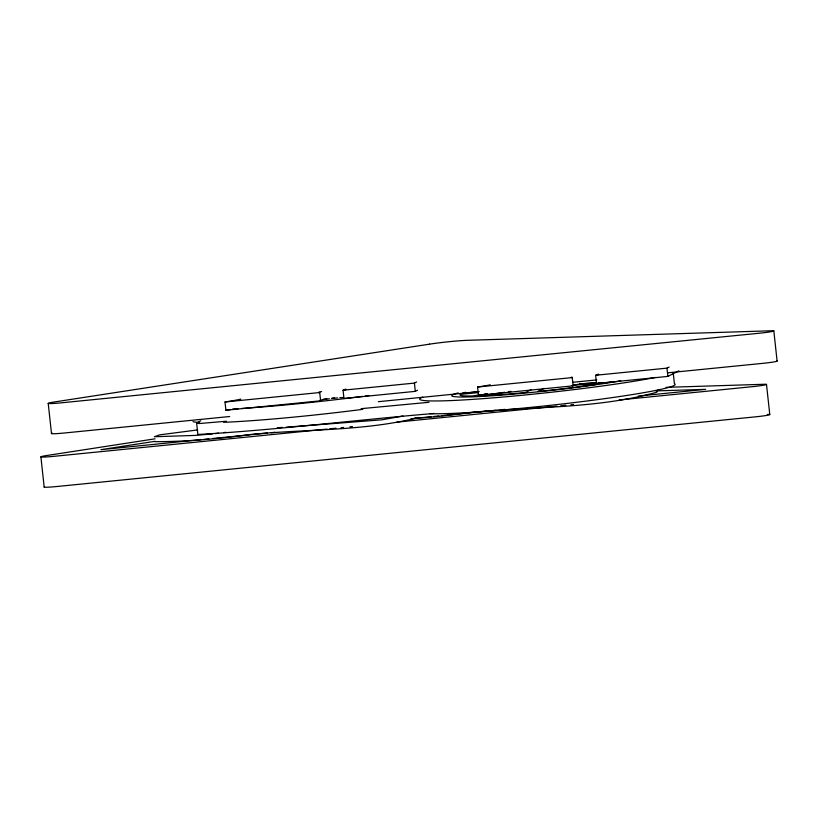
<?xml version="1.0" encoding="UTF-8"?>
<svg xmlns="http://www.w3.org/2000/svg" width="818" height="818" viewBox="0 0 818 818"><rect width="100%" height="100%" fill="white"/><g stroke="black" fill="none" stroke-linecap="round" stroke-linejoin="round"><path stroke-width="1.23" d="M658.245 389.644L656.752 392.231C598.163 408.479 536.741 406.423 476.679 411.924C456.055 414.01 435.524 417.487 414.777 418.09M434.082 413.479C355.401 419.961 276.525 430.023 197.864 434.491L196.617 422.926L200.788 420.8M417.528 390.237L415.319 391.352L343.969 398.468L343.069 390.206L414.419 383.09L416.628 381.975M678.94 370.81L667.866 376.403L596.526 383.519L595.627 375.257L666.967 368.141L669.185 367.016M531.107 389.787L525.504 392.497A71.309 4.1 -6.2 0 1 482.467 395.636L504.706 392.282M544.103 388.366L537.528 391.546A81.974 4.714 -6.2 0 0 596.025 384.388L573.428 385.033M403.008 416.025L381.955 419.818L286.218 427.18M419.082 417.466C364.276 431.25 307.047 429 251.136 434.409C219.214 438.765 187.128 441.648 154.878 441.689M155.083 438.816L46.728 455.524A15.46 0.89 -6.2 0 0 41.381 457.037A15.46 0.89 -6.2 0 0 53.998 456.321L327.057 429.092M155.123 441.311L100.88 449.665L201.248 439.655M481.454 394.624L472.681 395.943A72.127 4.151 -6.2 0 1 460.585 394.368L478.356 392.599M483.959 394.245L486.475 393.867M508.407 391.72L510.882 391.352M197.608 429.931L159.735 434.839L154.346 436.73L195.052 435.421L212.465 433.908M214.909 433.622L218.57 433.192M223.498 432.62L225.962 432.323M329.357 398.785A13.794 0.798 -6.2 0 0 320.615 400.8L225.911 410.237L225.011 401.986L319.715 392.538A13.794 0.798 -6.2 0 1 321.607 391.536M477.559 387.026L572.263 377.589L573.162 385.84L478.458 395.288L477.559 387.026A49.223 2.832 -6.2 0 0 485.718 385.697M229.705 416.515L64.602 432.978A15.46 0.89 -6.2 0 1 52.25 433.141M378.305 401.689L478.642 391.689M572.62 382.313L596.751 379.91M667.877 372.814L763.133 363.315A12.29 0.706 -6.2 0 0 776.732 360.953M203.794 439.409L208.876 438.898M212.69 438.52L267.322 433.07M271.136 432.691L274.94 432.313M410.892 418.755L431.219 416.72M433.765 416.474L438.847 415.963M441.383 415.708L496.025 410.258M502.375 409.624L504.911 409.378M638.326 396.065L705.658 389.358L655.893 390.912M329.603 428.836L335.953 428.203M341.034 427.702L343.57 427.446M349.92 426.812L352.466 426.556M396.914 422.129L556.935 406.168M560.749 405.789L565.831 405.278M570.913 404.767L573.449 404.521M619.175 399.961L752.529 386.658A12.29 0.706 -6.2 0 0 764.82 384.981A12.29 0.706 -6.2 0 0 764.043 384.276L666.005 387.354M479.103 391.607L462.681 393.233A72.894 4.192 -6.2 0 1 465.575 392.282M429.021 402.282L361.116 408.673M226.484 421.229L199.326 423.53L196.617 422.926M277.312 427.753L282.404 427.425M579.543 383.795L603.653 383.11A77.352 4.448 -6.2 0 0 613.694 381.485M773.828 330.901L777.1 361.055M766.497 384.399L769.779 414.552M673.265 373.202L674.4 383.683A127.751 7.352 -6.2 0 1 578.183 402.088A127.751 7.352 -6.2 0 1 429.706 413.642M666.967 368.141L667.866 376.403M414.419 383.09L415.319 391.352M319.715 392.538L320.615 400.8M48.221 403.417L51.503 433.571M40.9 456.914L44.172 487.068M767.315 414.429A12.29 0.706 -6.2 0 1 768.092 415.135A12.29 0.706 -6.2 0 1 755.801 416.812L57.28 486.475A15.46 0.89 -6.2 0 1 44.264 486.884M597.723 374.235A13.794 0.798 -6.2 0 1 595.627 375.257M572.263 377.589A13.794 0.798 -6.2 0 1 571.915 377.078M490.36 384.818A49.223 2.832 -6.2 0 1 486.73 385.523M573.162 385.84A13.794 0.798 -6.2 0 1 572.15 385.687M572.815 385.339A13.794 0.798 -6.2 0 1 583.06 383.693A13.794 0.798 -6.2 0 1 596.128 382.527M599.563 382.671A13.794 0.798 -6.2 0 1 598.837 383.018M487.62 393.775A49.223 2.832 -6.2 0 1 484.471 394.327M482.16 394.716A49.223 2.832 -6.2 0 1 478.458 395.288M345.176 389.184A13.794 0.798 -6.2 0 1 343.069 390.206M240.727 399.123A49.223 2.832 -6.2 0 1 225.011 401.986M331.689 398.499A13.794 0.798 -6.2 0 1 337.629 397.896M339.828 397.712A13.794 0.798 -6.2 0 1 343.58 397.476M230.778 409.47A49.223 2.832 -6.2 0 1 225.911 410.237M655.249 377.446A127.751 7.352 -6.2 0 1 499.297 397.344A127.751 7.352 -6.2 0 1 422.763 397.159M620.77 380.799A95.563 5.501 -6.2 0 1 499.133 395.288A95.563 5.501 -6.2 0 1 458.244 392.916M369.082 395.523A127.751 7.352 -6.2 0 1 365.104 396.045M362.589 396.372A127.751 7.352 -6.2 0 1 241.668 408.468M238.263 408.683A127.751 7.352 -6.2 0 1 232.67 409.01M362.793 409.337A127.751 7.352 -6.2 0 1 223.662 422.323M199.224 422.507A127.751 7.352 -6.2 0 1 192.997 421.567M334.562 397.937A95.563 5.501 -6.2 0 1 331.985 398.243M326.883 398.826A95.563 5.501 -6.2 0 1 323.182 399.245M429.522 344.153L54.049 402.027A15.46 0.89 -6.2 0 0 48.712 403.54A15.46 0.89 -6.2 0 0 61.33 402.824L759.85 333.161A12.29 0.706 -6.2 0 0 772.141 331.494A12.29 0.706 -6.2 0 0 771.364 330.779L468.336 340.288A27.168 1.564 -6.2 0 0 429.522 344.153"/></g></svg>
